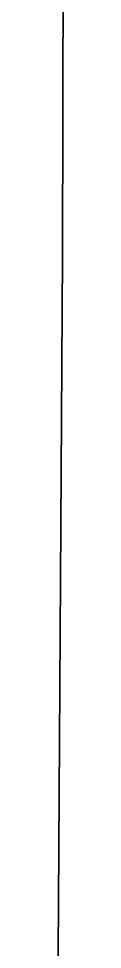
# Model space of a CAD drawing. Extents: x -291248544 to -291003570, y 98625193 to 98746984.
# Drawn here: x -291068757 to -291068595, y 98681791 to 98710533 of the extents above; entities that cross this region are included whole.
import ezdxf

# ---------------------------------------------------------------- set-up
doc = ezdxf.new("R2010")
doc.units = 0

msp = doc.modelspace()

# ---------------------------------------------------------------- linework, layer by layer
at = {"layer": 'mg_to_dxf', "color": 2}
for points in [[(-291068595.89, 98712192.04), (-291068596.89, 98712193.01), (-291068619.78, 98703174.09), (-291068618.77, 98703175.09)], [(-291068618.77, 98703175.09), (-291068617.78, 98703174.09), (-291068594.88, 98712193.06), (-291068595.89, 98712192.04)], [(-291068618.78, 98703174.09), (-291068619.77, 98703175.1), (-291068734.22, 98683261.38), (-291068733.21, 98683262.37)], [(-291068733.21, 98683262.37), (-291068732.22, 98683261.36), (-291068617.77, 98703175.09), (-291068618.78, 98703174.09)], [(-291068618.77, 98703175.09), (-291068619.78, 98703174.09), (-291068617.78, 98703174.09), (-291068618.77, 98703175.09)], [(-291068618.78, 98703174.09), (-291068617.77, 98703175.09), (-291068619.77, 98703175.1), (-291068618.78, 98703174.09)], [(-291068733.22, 98683261.37), (-291068734.21, 98683262.38), (-291068757.11, 98680160.03), (-291068756.1, 98680161.02)], [(-291068756.1, 98680161.02), (-291068755.11, 98680160.02), (-291068732.21, 98683262.36), (-291068733.22, 98683261.37)], [(-291068733.21, 98683262.37), (-291068734.22, 98683261.38), (-291068732.22, 98683261.36), (-291068733.21, 98683262.37)], [(-291068733.22, 98683261.37), (-291068732.21, 98683262.36), (-291068734.21, 98683262.38), (-291068733.22, 98683261.37)]]:
    msp.add_3dface(points, dxfattribs=at)

doc.saveas('drawing.dxf')
